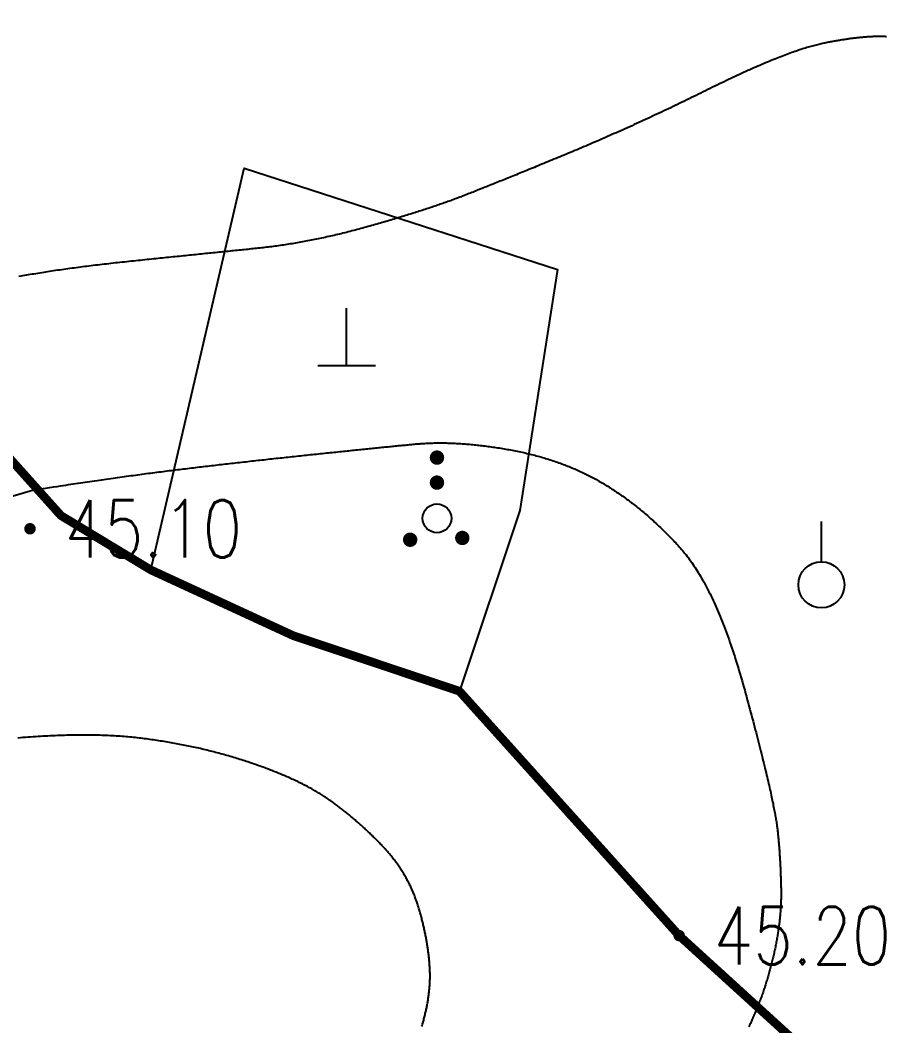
# Model space of a CAD drawing. Extents: x 39624947 to 39626627, y 3418539 to 3418836.
# Drawn here: x 39626401.42 to 39626431.51, y 3418779.22 to 3418814.2 of the extents above; entities that cross this region are included whole.
import ezdxf
from ezdxf.enums import TextEntityAlignment as Align

# ---------------------------------------------------------------- set-up
doc = ezdxf.new("R2010")
doc.units = 0
doc.linetypes.add('X3', pattern=[5, 4, -1])
doc.layers.get('0').update_dxf_attribs({"linetype": 'CONTINUOUS'})
for name, color, linetype in [('DLDW', 11, 'CONTINUOUS'), ('DLSS', 4, 'CONTINUOUS'), ('GCD', 7, 'CONTINUOUS'), ('PUB_WALL', 9, 'CONTINUOUS')]:
    doc.layers.add(name, color=color, linetype=linetype)
doc.styles.add('HZ', font='rs.shx', dxfattribs={"width": 0.8, "bigfont": 'hztxt.shx'})

# ---------------------------------------------------------------- blocks, each defined once
blk = doc.blocks.new('GC111')
for p, q in [((0, 0), (0, 2)), ((-1, 0), (1, 0))]:
    blk.add_line(p, q)
blk = doc.blocks.new('GC125')
blk.add_line((0, 0.8), (0, 2.2))
blk.add_circle((0, 0), 0.8)
blk = doc.blocks.new('GC160')
at = {"const_width": 0.25}
for points in [[(1.584, 3.353, 1), (1.834, 3.353, 1)], [(1.584, 2.484, 1), (1.834, 2.484, 1)], [(0.652, 0.496, 1), (0.902, 0.496, 1)], [(2.464, 0.558, 1), (2.714, 0.558, 1)]]:
    blk.add_lwpolyline(points, format="xyb", close=True, dxfattribs=at)
blk.add_circle((1.709, 1.242), 0.5)
blk = doc.blocks.new('GC200')
at = {"linetype": 'Continuous', "const_width": 0.2, "flags": 128}
blk.add_lwpolyline([(-0.1, 0, 1), (0.1, 0, 1)], format="xyb", close=True, dxfattribs=at)
blk = doc.blocks.new('333377777')
at = {"layer": 'PUB_WALL', "color": 252, "ltscale": 0.01}
for points in [[(39623179.619, 3417617.847), (39623179.593, 3417617.849), (39623179.566, 3417617.851), (39623179.54, 3417617.852), (39623179.514, 3417617.853), (39623179.487, 3417617.854), (39623179.461, 3417617.855), (39623179.434, 3417617.855), (39623179.407, 3417617.855), (39623179.38, 3417617.855), (39623179.353, 3417617.855), (39623179.325, 3417617.855), (39623179.298, 3417617.855), (39623179.269, 3417617.854), (39623179.241, 3417617.853), (39623179.213, 3417617.853), (39623179.184, 3417617.852), (39623179.155, 3417617.851), (39623179.126, 3417617.849), (39623179.096, 3417617.848), (39623179.066, 3417617.846), (39623179.036, 3417617.845), (39623179.006, 3417617.843), (39623178.976, 3417617.841), (39623178.945, 3417617.839), (39623178.914, 3417617.837), (39623178.883, 3417617.834), (39623178.851, 3417617.832), (39623178.82, 3417617.829), (39623178.788, 3417617.826), (39623178.756, 3417617.823), (39623178.723, 3417617.82), (39623178.691, 3417617.817), (39623178.658, 3417617.814), (39623178.625, 3417617.81), (39623178.591, 3417617.806), (39623178.558, 3417617.803), (39623178.524, 3417617.799), (39623178.49, 3417617.795), (39623178.456, 3417617.79), (39623178.421, 3417617.786), (39623178.386, 3417617.781), (39623178.351, 3417617.777), (39623178.316, 3417617.772), (39623178.281, 3417617.767), (39623178.245, 3417617.762), (39623178.209, 3417617.756), (39623178.173, 3417617.751), (39623178.136, 3417617.745), (39623178.1, 3417617.74), (39623178.063, 3417617.734), (39623178.026, 3417617.728), (39623177.988, 3417617.722), (39623177.951, 3417617.716), (39623177.913, 3417617.709), (39623177.875, 3417617.703), (39623177.836, 3417617.696), (39623177.798, 3417617.689), (39623177.759, 3417617.682), (39623177.72, 3417617.675), (39623177.68, 3417617.668), (39623177.641, 3417617.66), (39623177.601, 3417617.653), (39623177.561, 3417617.645), (39623177.52, 3417617.637), (39623177.479, 3417617.628), (39623177.438, 3417617.619), (39623177.396, 3417617.61), (39623177.353, 3417617.601), (39623177.311, 3417617.591), (39623177.267, 3417617.581), (39623177.224, 3417617.57), (39623177.179, 3417617.559), (39623177.134, 3417617.548), (39623177.088, 3417617.536), (39623177.042, 3417617.523), (39623176.995, 3417617.51), (39623176.947, 3417617.497), (39623176.899, 3417617.482), (39623176.85, 3417617.468), (39623176.8, 3417617.453), (39623176.75, 3417617.437), (39623176.699, 3417617.421), (39623176.648, 3417617.404), (39623176.595, 3417617.387), (39623176.542, 3417617.37), (39623176.489, 3417617.351), (39623176.435, 3417617.333), (39623176.38, 3417617.313), (39623176.325, 3417617.294), (39623176.269, 3417617.274), (39623176.212, 3417617.253), (39623176.154, 3417617.232), (39623176.096, 3417617.21), (39623176.038, 3417617.188), (39623175.978, 3417617.165), (39623175.918, 3417617.142), (39623175.858, 3417617.118), (39623175.796, 3417617.093), (39623175.735, 3417617.069), (39623175.672, 3417617.043), (39623175.609, 3417617.017), (39623175.545, 3417616.991), (39623175.48, 3417616.964), (39623175.415, 3417616.937), (39623175.349, 3417616.909), (39623175.283, 3417616.881), (39623175.216, 3417616.852), (39623175.148, 3417616.822), (39623175.08, 3417616.792), (39623175.011, 3417616.762), (39623174.941, 3417616.731), (39623174.871, 3417616.7), (39623174.8, 3417616.668), (39623174.728, 3417616.635), (39623174.656, 3417616.602), (39623174.583, 3417616.569), (39623174.509, 3417616.535), (39623174.435, 3417616.5), (39623174.36, 3417616.465), (39623174.285, 3417616.43), (39623174.209, 3417616.394), (39623174.132, 3417616.357), (39623174.054, 3417616.32), (39623173.976, 3417616.282), (39623173.898, 3417616.244), (39623173.818, 3417616.206), (39623173.738, 3417616.167), (39623173.658, 3417616.128), (39623173.578, 3417616.088), (39623173.497, 3417616.049), (39623173.416, 3417616.009), (39623173.335, 3417615.969), (39623173.254, 3417615.929), (39623173.172, 3417615.889), (39623173.09, 3417615.849), (39623173.009, 3417615.809), (39623172.927, 3417615.769), (39623172.846, 3417615.73), (39623172.765, 3417615.69), (39623172.684, 3417615.651), (39623172.603, 3417615.611), (39623172.522, 3417615.572), (39623172.441, 3417615.534), (39623172.361, 3417615.495), (39623172.28, 3417615.456), (39623172.2, 3417615.418), (39623172.12, 3417615.38), (39623172.04, 3417615.342), (39623171.96, 3417615.304), (39623171.88, 3417615.266), (39623171.8, 3417615.228), (39623171.721, 3417615.191), (39623171.641, 3417615.154), (39623171.562, 3417615.116), (39623171.483, 3417615.079), (39623171.404, 3417615.043), (39623171.325, 3417615.006), (39623171.246, 3417614.97), (39623171.167, 3417614.933), (39623171.089, 3417614.897), (39623171.01, 3417614.861), (39623170.932, 3417614.825), (39623170.854, 3417614.79), (39623170.776, 3417614.754), (39623170.698, 3417614.719), (39623170.62, 3417614.684), (39623170.542, 3417614.648), (39623170.465, 3417614.614), (39623170.387, 3417614.579), (39623170.31, 3417614.544), (39623170.233, 3417614.51), (39623170.156, 3417614.476), (39623170.079, 3417614.442), (39623170.002, 3417614.408), (39623169.925, 3417614.374), (39623169.849, 3417614.34), (39623169.773, 3417614.307), (39623169.696, 3417614.274), (39623169.62, 3417614.241), (39623169.544, 3417614.208), (39623169.468, 3417614.175), (39623169.392, 3417614.142), (39623169.317, 3417614.11), (39623169.241, 3417614.078), (39623169.166, 3417614.045), (39623169.091, 3417614.013), (39623169.016, 3417613.982), (39623168.941, 3417613.95), (39623168.866, 3417613.918), (39623168.791, 3417613.887), (39623168.716, 3417613.856), (39623168.642, 3417613.825), (39623168.568, 3417613.794), (39623168.495, 3417613.764), (39623168.422, 3417613.733), (39623168.349, 3417613.703), (39623168.276, 3417613.673), (39623168.204, 3417613.644), (39623168.133, 3417613.614), (39623168.061, 3417613.585), (39623167.991, 3417613.556), (39623167.921, 3417613.527), (39623167.851, 3417613.498), (39623167.782, 3417613.47), (39623167.714, 3417613.442), (39623167.646, 3417613.414), (39623167.579, 3417613.387), (39623167.512, 3417613.359), (39623167.446, 3417613.332), (39623167.38, 3417613.305), (39623167.315, 3417613.279), (39623167.251, 3417613.252), (39623167.187, 3417613.226), (39623167.123, 3417613.2), (39623167.06, 3417613.175), (39623166.998, 3417613.149), (39623166.936, 3417613.124), (39623166.875, 3417613.099), (39623166.814, 3417613.074), (39623166.754, 3417613.05), (39623166.694, 3417613.026), (39623166.635, 3417613.002), (39623166.577, 3417612.978), (39623166.519, 3417612.955), (39623166.462, 3417612.931), (39623166.405, 3417612.908), (39623166.349, 3417612.886), (39623166.293, 3417612.863), (39623166.238, 3417612.841), (39623166.183, 3417612.819), (39623166.129, 3417612.797), (39623166.075, 3417612.775), (39623166.022, 3417612.754), (39623165.97, 3417612.733), (39623165.918, 3417612.712), (39623165.867, 3417612.692), (39623165.816, 3417612.671), (39623165.766, 3417612.651), (39623165.716, 3417612.631), (39623165.667, 3417612.612), (39623165.618, 3417612.592), (39623165.57, 3417612.573), (39623165.523, 3417612.554), (39623165.476, 3417612.536), (39623165.43, 3417612.517), (39623165.384, 3417612.499), (39623165.338, 3417612.481), (39623165.294, 3417612.464), (39623165.25, 3417612.446), (39623165.206, 3417612.429), (39623165.163, 3417612.412), (39623165.12, 3417612.395), (39623165.078, 3417612.379), (39623165.037, 3417612.363), (39623164.996, 3417612.347), (39623164.955, 3417612.331), (39623164.914, 3417612.315), (39623164.873, 3417612.299), (39623164.832, 3417612.283), (39623164.792, 3417612.268), (39623164.751, 3417612.252), (39623164.71, 3417612.237), (39623164.67, 3417612.222), (39623164.629, 3417612.206), (39623164.587, 3417612.191), (39623164.546, 3417612.175), (39623164.503, 3417612.16), (39623164.461, 3417612.144), (39623164.418, 3417612.129), (39623164.375, 3417612.113), (39623164.331, 3417612.098), (39623164.287, 3417612.082), (39623164.242, 3417612.066), (39623164.198, 3417612.05), (39623164.152, 3417612.034), (39623164.107, 3417612.019), (39623164.061, 3417612.003), (39623164.015, 3417611.987), (39623163.968, 3417611.971), (39623163.921, 3417611.955), (39623163.873, 3417611.939), (39623163.825, 3417611.922), (39623163.777, 3417611.906), (39623163.728, 3417611.89), (39623163.679, 3417611.874), (39623163.63, 3417611.857), (39623163.58, 3417611.841), (39623163.53, 3417611.825), (39623163.48, 3417611.808), (39623163.429, 3417611.792), (39623163.378, 3417611.775), (39623163.326, 3417611.759), (39623163.274, 3417611.742), (39623163.221, 3417611.726), (39623163.169, 3417611.709), (39623163.115, 3417611.692), (39623163.062, 3417611.675), (39623163.008, 3417611.659), (39623162.954, 3417611.642), (39623162.899, 3417611.625), (39623162.844, 3417611.608), (39623162.788, 3417611.591), (39623162.733, 3417611.574), (39623162.676, 3417611.557), (39623162.62, 3417611.54), (39623162.563, 3417611.523), (39623162.505, 3417611.505), (39623162.448, 3417611.488), (39623162.39, 3417611.471), (39623162.331, 3417611.454), (39623162.272, 3417611.436), (39623162.213, 3417611.419), (39623162.153, 3417611.401), (39623162.093, 3417611.384), (39623162.033, 3417611.366), (39623161.972, 3417611.349), (39623161.911, 3417611.331), (39623161.85, 3417611.314), (39623161.788, 3417611.296), (39623161.726, 3417611.278), (39623161.664, 3417611.261), (39623161.602, 3417611.243), (39623161.539, 3417611.226), (39623161.477, 3417611.209), (39623161.414, 3417611.192), (39623161.351, 3417611.174), (39623161.288, 3417611.157), (39623161.225, 3417611.141), (39623161.163, 3417611.124), (39623161.1, 3417611.108), (39623161.037, 3417611.091), (39623160.975, 3417611.075), (39623160.913, 3417611.059), (39623160.85, 3417611.044), (39623160.788, 3417611.028), (39623160.726, 3417611.013), (39623160.664, 3417610.998), (39623160.602, 3417610.983), (39623160.54, 3417610.968), (39623160.478, 3417610.953), (39623160.416, 3417610.939), (39623160.354, 3417610.925), (39623160.293, 3417610.911), (39623160.231, 3417610.897), (39623160.17, 3417610.883), (39623160.108, 3417610.87), (39623160.047, 3417610.856), (39623159.986, 3417610.843), (39623159.925, 3417610.831), (39623159.864, 3417610.818), (39623159.803, 3417610.805), (39623159.742, 3417610.793), (39623159.681, 3417610.781), (39623159.62, 3417610.769), (39623159.559, 3417610.757), (39623159.499, 3417610.745), (39623159.438, 3417610.734), (39623159.378, 3417610.723), (39623159.317, 3417610.712), (39623159.257, 3417610.701), (39623159.197, 3417610.69), (39623159.137, 3417610.68), (39623159.077, 3417610.669), (39623159.017, 3417610.659), (39623158.957, 3417610.649), (39623158.897, 3417610.64), (39623158.837, 3417610.63), (39623158.777, 3417610.621), (39623158.718, 3417610.612), (39623158.658, 3417610.603), (39623158.599, 3417610.594), (39623158.539, 3417610.585), (39623158.48, 3417610.577), (39623158.421, 3417610.569), (39623158.362, 3417610.56), (39623158.303, 3417610.553), (39623158.244, 3417610.545), (39623158.185, 3417610.537), (39623158.126, 3417610.53), (39623158.067, 3417610.523), (39623158.009, 3417610.516), (39623157.95, 3417610.509), (39623157.892, 3417610.503), (39623157.833, 3417610.496), (39623157.774, 3417610.49), (39623157.715, 3417610.483), (39623157.656, 3417610.477), (39623157.596, 3417610.471), (39623157.537, 3417610.465), (39623157.478, 3417610.458), (39623157.418, 3417610.452), (39623157.358, 3417610.446), (39623157.297, 3417610.44), (39623157.236, 3417610.434), (39623157.175, 3417610.428), (39623157.114, 3417610.421), (39623157.052, 3417610.415), (39623156.99, 3417610.409), (39623156.927, 3417610.402), (39623156.865, 3417610.396), (39623156.801, 3417610.39), (39623156.738, 3417610.383), (39623156.674, 3417610.377), (39623156.61, 3417610.37), (39623156.545, 3417610.363), (39623156.48, 3417610.357), (39623156.415, 3417610.35), (39623156.35, 3417610.343), (39623156.284, 3417610.337), (39623156.217, 3417610.33), (39623156.151, 3417610.323), (39623156.084, 3417610.316), (39623156.017, 3417610.309), (39623155.949, 3417610.303), (39623155.881, 3417610.296), (39623155.813, 3417610.289), (39623155.744, 3417610.282), (39623155.675, 3417610.274), (39623155.606, 3417610.267), (39623155.536, 3417610.26), (39623155.466, 3417610.253), (39623155.396, 3417610.246), (39623155.325, 3417610.239), (39623155.254, 3417610.231), (39623155.183, 3417610.224), (39623155.111, 3417610.217), (39623155.039, 3417610.209), (39623154.967, 3417610.202), (39623154.894, 3417610.194), (39623154.821, 3417610.187), (39623154.747, 3417610.179), (39623154.674, 3417610.172), (39623154.599, 3417610.164), (39623154.525, 3417610.156), (39623154.45, 3417610.149), (39623154.375, 3417610.141), (39623154.3, 3417610.133), (39623154.224, 3417610.125), (39623154.148, 3417610.118), (39623154.071, 3417610.11), (39623153.994, 3417610.102), (39623153.917, 3417610.094), (39623153.84, 3417610.086), (39623153.762, 3417610.078), (39623153.684, 3417610.07), (39623153.605, 3417610.062), (39623153.526, 3417610.054), (39623153.448, 3417610.045), (39623153.369, 3417610.037), (39623153.29, 3417610.029), (39623153.211, 3417610.021), (39623153.132, 3417610.012), (39623153.054, 3417610.004), (39623152.975, 3417609.995), (39623152.896, 3417609.987), (39623152.817, 3417609.978), (39623152.739, 3417609.97), (39623152.661, 3417609.961), (39623152.584, 3417609.952), (39623152.507, 3417609.943), (39623152.43, 3417609.934), (39623152.353, 3417609.925), (39623152.277, 3417609.916), (39623152.2, 3417609.907), (39623152.125, 3417609.898), (39623152.049, 3417609.889), (39623151.974, 3417609.88), (39623151.899, 3417609.87), (39623151.824, 3417609.861), (39623151.75, 3417609.851), (39623151.676, 3417609.842), (39623151.602, 3417609.832), (39623151.529, 3417609.823), (39623151.456, 3417609.813), (39623151.383, 3417609.803), (39623151.31, 3417609.793), (39623151.238, 3417609.783), (39623151.166, 3417609.774), (39623151.094, 3417609.764), (39623151.023, 3417609.753), (39623150.952, 3417609.743), (39623150.881, 3417609.733), (39623150.81, 3417609.723), (39623150.74, 3417609.713), (39623150.67, 3417609.702), (39623150.6, 3417609.692), (39623150.531, 3417609.681), (39623150.462, 3417609.671), (39623150.393, 3417609.66), (39623150.325, 3417609.649), (39623150.257, 3417609.639), (39623150.189, 3417609.628), (39623150.121, 3417609.617), (39623150.054, 3417609.606), (39623149.987, 3417609.595), (39623149.92, 3417609.584), (39623149.854, 3417609.573), (39623149.788, 3417609.562), (39623149.722, 3417609.55), (39623149.656, 3417609.539), (39623149.591, 3417609.528), (39623149.526, 3417609.516), (39623149.461, 3417609.505)], [(39623150.056, 3417602.096), (39623150.226, 3417602.123), (39623150.384, 3417602.147), (39623150.531, 3417602.17), (39623150.667, 3417602.191), (39623150.791, 3417602.21), (39623150.905, 3417602.227), (39623151.007, 3417602.243), (39623151.097, 3417602.256), (39623151.182, 3417602.269), (39623151.267, 3417602.282), (39623151.351, 3417602.295), (39623151.435, 3417602.307), (39623151.519, 3417602.32), (39623151.603, 3417602.332), (39623151.686, 3417602.344), (39623151.769, 3417602.357), (39623151.851, 3417602.369), (39623151.933, 3417602.381), (39623152.015, 3417602.393), (39623152.097, 3417602.405), (39623152.178, 3417602.416), (39623152.259, 3417602.428), (39623152.34, 3417602.44), (39623152.42, 3417602.451), (39623152.5, 3417602.463), (39623152.58, 3417602.474), (39623152.66, 3417602.485), (39623152.739, 3417602.496), (39623152.818, 3417602.508), (39623152.896, 3417602.519), (39623152.975, 3417602.529), (39623153.053, 3417602.54), (39623153.13, 3417602.551), (39623153.208, 3417602.562), (39623153.285, 3417602.572), (39623153.362, 3417602.583), (39623153.438, 3417602.593), (39623153.514, 3417602.603), (39623153.59, 3417602.614), (39623153.666, 3417602.624), (39623153.741, 3417602.634), (39623153.816, 3417602.644), (39623153.89, 3417602.654), (39623153.965, 3417602.663), (39623154.039, 3417602.673), (39623154.113, 3417602.683), (39623154.186, 3417602.692), (39623154.259, 3417602.702), (39623154.332, 3417602.711), (39623154.404, 3417602.72), (39623154.477, 3417602.729), (39623154.549, 3417602.739), (39623154.62, 3417602.748), (39623154.691, 3417602.756), (39623154.762, 3417602.765), (39623154.833, 3417602.774), (39623154.904, 3417602.783), (39623154.974, 3417602.791), (39623155.044, 3417602.8), (39623155.114, 3417602.808), (39623155.184, 3417602.817), (39623155.254, 3417602.825), (39623155.324, 3417602.834), (39623155.393, 3417602.842), (39623155.462, 3417602.85), (39623155.532, 3417602.858), (39623155.601, 3417602.867), (39623155.671, 3417602.875), (39623155.74, 3417602.883), (39623155.81, 3417602.891), (39623155.88, 3417602.9), (39623155.949, 3417602.908), (39623156.019, 3417602.916), (39623156.088, 3417602.924), (39623156.158, 3417602.932), (39623156.228, 3417602.94), (39623156.298, 3417602.948), (39623156.367, 3417602.956), (39623156.437, 3417602.965), (39623156.507, 3417602.973), (39623156.577, 3417602.981), (39623156.647, 3417602.989), (39623156.716, 3417602.997), (39623156.786, 3417603.005), (39623156.856, 3417603.013), (39623156.926, 3417603.021), (39623156.996, 3417603.029), (39623157.066, 3417603.037), (39623157.136, 3417603.044), (39623157.206, 3417603.052), (39623157.276, 3417603.06), (39623157.346, 3417603.068), (39623157.417, 3417603.076), (39623157.487, 3417603.084), (39623157.557, 3417603.092), (39623157.627, 3417603.1), (39623157.697, 3417603.107), (39623157.768, 3417603.115), (39623157.838, 3417603.123), (39623157.908, 3417603.131), (39623157.978, 3417603.138), (39623158.049, 3417603.146), (39623158.119, 3417603.154), (39623158.189, 3417603.162), (39623158.26, 3417603.169), (39623158.33, 3417603.177), (39623158.401, 3417603.185), (39623158.471, 3417603.192), (39623158.542, 3417603.2), (39623158.612, 3417603.207), (39623158.683, 3417603.215), (39623158.753, 3417603.223), (39623158.824, 3417603.23), (39623158.895, 3417603.238), (39623158.965, 3417603.245), (39623159.036, 3417603.253), (39623159.107, 3417603.26), (39623159.177, 3417603.268), (39623159.248, 3417603.275), (39623159.319, 3417603.283), (39623159.39, 3417603.29), (39623159.46, 3417603.298), (39623159.53, 3417603.305), (39623159.601, 3417603.312), (39623159.67, 3417603.32), (39623159.74, 3417603.327), (39623159.81, 3417603.334), (39623159.879, 3417603.341), (39623159.948, 3417603.349), (39623160.016, 3417603.356), (39623160.084, 3417603.363), (39623160.152, 3417603.37), (39623160.219, 3417603.377), (39623160.286, 3417603.384), (39623160.352, 3417603.391), (39623160.418, 3417603.397), (39623160.484, 3417603.404), (39623160.549, 3417603.411), (39623160.614, 3417603.418), (39623160.678, 3417603.424), (39623160.742, 3417603.431), (39623160.805, 3417603.437), (39623160.868, 3417603.444), (39623160.931, 3417603.45), (39623160.993, 3417603.457), (39623161.054, 3417603.463), (39623161.116, 3417603.469), (39623161.176, 3417603.475), (39623161.237, 3417603.482), (39623161.297, 3417603.488), (39623161.356, 3417603.494), (39623161.415, 3417603.5), (39623161.474, 3417603.506), (39623161.532, 3417603.512), (39623161.59, 3417603.518), (39623161.647, 3417603.523), (39623161.704, 3417603.529), (39623161.761, 3417603.535), (39623161.817, 3417603.541), (39623161.873, 3417603.546), (39623161.928, 3417603.552), (39623161.983, 3417603.557), (39623162.037, 3417603.563), (39623162.091, 3417603.568), (39623162.145, 3417603.574), (39623162.198, 3417603.579), (39623162.25, 3417603.584), (39623162.303, 3417603.589), (39623162.354, 3417603.595), (39623162.406, 3417603.6), (39623162.457, 3417603.605), (39623162.507, 3417603.61), (39623162.557, 3417603.615), (39623162.607, 3417603.62), (39623162.656, 3417603.625), (39623162.705, 3417603.629), (39623162.753, 3417603.634), (39623162.801, 3417603.639), (39623162.849, 3417603.644), (39623162.896, 3417603.648), (39623162.943, 3417603.653), (39623162.989, 3417603.657), (39623163.035, 3417603.662), (39623163.08, 3417603.666), (39623163.125, 3417603.67), (39623163.17, 3417603.675), (39623163.215, 3417603.679), (39623163.26, 3417603.683), (39623163.304, 3417603.686), (39623163.349, 3417603.69), (39623163.394, 3417603.694), (39623163.438, 3417603.697), (39623163.482, 3417603.7), (39623163.527, 3417603.703), (39623163.572, 3417603.706), (39623163.617, 3417603.708), (39623163.662, 3417603.71), (39623163.708, 3417603.713), (39623163.754, 3417603.714), (39623163.8, 3417603.716), (39623163.846, 3417603.717), (39623163.892, 3417603.718), (39623163.939, 3417603.719), (39623163.986, 3417603.72), (39623164.033, 3417603.72), (39623164.081, 3417603.721), (39623164.128, 3417603.721), (39623164.176, 3417603.721), (39623164.224, 3417603.72), (39623164.272, 3417603.719), (39623164.321, 3417603.718), (39623164.369, 3417603.717), (39623164.418, 3417603.716), (39623164.467, 3417603.714), (39623164.517, 3417603.713), (39623164.566, 3417603.711), (39623164.616, 3417603.708), (39623164.666, 3417603.706), (39623164.716, 3417603.703), (39623164.767, 3417603.7), (39623164.818, 3417603.697), (39623164.869, 3417603.694), (39623164.92, 3417603.69), (39623164.971, 3417603.686), (39623165.023, 3417603.682), (39623165.075, 3417603.678), (39623165.127, 3417603.673), (39623165.179, 3417603.669), (39623165.231, 3417603.664), (39623165.284, 3417603.658), (39623165.337, 3417603.653), (39623165.39, 3417603.647), (39623165.444, 3417603.641), (39623165.497, 3417603.635), (39623165.551, 3417603.629), (39623165.605, 3417603.622), (39623165.66, 3417603.616), (39623165.714, 3417603.609), (39623165.769, 3417603.601), (39623165.824, 3417603.594), (39623165.879, 3417603.586), (39623165.934, 3417603.578), (39623165.99, 3417603.57), (39623166.046, 3417603.562), (39623166.102, 3417603.553), (39623166.158, 3417603.544), (39623166.215, 3417603.535), (39623166.272, 3417603.526), (39623166.328, 3417603.517), (39623166.385, 3417603.507), (39623166.442, 3417603.497), (39623166.499, 3417603.487), (39623166.556, 3417603.476), (39623166.613, 3417603.465), (39623166.67, 3417603.455), (39623166.727, 3417603.443), (39623166.783, 3417603.432), (39623166.84, 3417603.42), (39623166.896, 3417603.408), (39623166.953, 3417603.396), (39623167.009, 3417603.384), (39623167.064, 3417603.371), (39623167.12, 3417603.358), (39623167.175, 3417603.345), (39623167.23, 3417603.332), (39623167.285, 3417603.318), (39623167.34, 3417603.304), (39623167.394, 3417603.29), (39623167.449, 3417603.276), (39623167.503, 3417603.261), (39623167.556, 3417603.246), (39623167.61, 3417603.231), (39623167.663, 3417603.216), (39623167.717, 3417603.2), (39623167.77, 3417603.184), (39623167.822, 3417603.168), (39623167.875, 3417603.151), (39623167.927, 3417603.135), (39623167.979, 3417603.118), (39623168.031, 3417603.101), (39623168.083, 3417603.083), (39623168.134, 3417603.066), (39623168.186, 3417603.048), (39623168.237, 3417603.03), (39623168.288, 3417603.011), (39623168.338, 3417602.993), (39623168.389, 3417602.974), (39623168.439, 3417602.955), (39623168.489, 3417602.935), (39623168.539, 3417602.916), (39623168.588, 3417602.896), (39623168.638, 3417602.876), (39623168.687, 3417602.855), (39623168.736, 3417602.835), (39623168.784, 3417602.814), (39623168.833, 3417602.793), (39623168.881, 3417602.772), (39623168.929, 3417602.75), (39623168.977, 3417602.728), (39623169.025, 3417602.706), (39623169.072, 3417602.684), (39623169.119, 3417602.661), (39623169.166, 3417602.638), (39623169.213, 3417602.615), (39623169.26, 3417602.592), (39623169.306, 3417602.568), (39623169.352, 3417602.544), (39623169.398, 3417602.52), (39623169.444, 3417602.496), (39623169.49, 3417602.471), (39623169.535, 3417602.446), (39623169.58, 3417602.421), (39623169.625, 3417602.396), (39623169.67, 3417602.37), (39623169.714, 3417602.344), (39623169.759, 3417602.318), (39623169.803, 3417602.292), (39623169.847, 3417602.265), (39623169.891, 3417602.238), (39623169.935, 3417602.211), (39623169.979, 3417602.184), (39623170.023, 3417602.156), (39623170.067, 3417602.128), (39623170.111, 3417602.099), (39623170.154, 3417602.071), (39623170.198, 3417602.042), (39623170.241, 3417602.013), (39623170.285, 3417601.983), (39623170.328, 3417601.954), (39623170.371, 3417601.924), (39623170.414, 3417601.893), (39623170.458, 3417601.863), (39623170.501, 3417601.832), (39623170.544, 3417601.801), (39623170.587, 3417601.769), (39623170.63, 3417601.738), (39623170.673, 3417601.706), (39623170.715, 3417601.673), (39623170.758, 3417601.641), (39623170.801, 3417601.608), (39623170.843, 3417601.575), (39623170.886, 3417601.542), (39623170.928, 3417601.508), (39623170.971, 3417601.474), (39623171.013, 3417601.44), (39623171.056, 3417601.405), (39623171.098, 3417601.371), (39623171.14, 3417601.336), (39623171.182, 3417601.3), (39623171.224, 3417601.265), (39623171.266, 3417601.229), (39623171.308, 3417601.192), (39623171.35, 3417601.156), (39623171.392, 3417601.119), (39623171.434, 3417601.082), (39623171.475, 3417601.045), (39623171.517, 3417601.007), (39623171.558, 3417600.969), (39623171.6, 3417600.931), (39623171.641, 3417600.893), (39623171.683, 3417600.854), (39623171.724, 3417600.815), (39623171.765, 3417600.776), (39623171.806, 3417600.736), (39623171.848, 3417600.696), (39623171.889, 3417600.656), (39623171.93, 3417600.616), (39623171.971, 3417600.575), (39623172.011, 3417600.534), (39623172.052, 3417600.493), (39623172.093, 3417600.451), (39623172.134, 3417600.41), (39623172.174, 3417600.368), (39623172.215, 3417600.325), (39623172.255, 3417600.283), (39623172.296, 3417600.24), (39623172.336, 3417600.196), (39623172.376, 3417600.152), (39623172.416, 3417600.107), (39623172.457, 3417600.062), (39623172.496, 3417600.016), (39623172.536, 3417599.969), (39623172.576, 3417599.921), (39623172.616, 3417599.873), (39623172.655, 3417599.824), (39623172.694, 3417599.774), (39623172.734, 3417599.723), (39623172.773, 3417599.67), (39623172.812, 3417599.617), (39623172.85, 3417599.562), (39623172.889, 3417599.507), (39623172.927, 3417599.45), (39623172.966, 3417599.392), (39623173.004, 3417599.333), (39623173.042, 3417599.273), (39623173.08, 3417599.212), (39623173.117, 3417599.15), (39623173.155, 3417599.087), (39623173.192, 3417599.022), (39623173.23, 3417598.957), (39623173.267, 3417598.89), (39623173.304, 3417598.823), (39623173.341, 3417598.754), (39623173.377, 3417598.684), (39623173.414, 3417598.613), (39623173.45, 3417598.541), (39623173.487, 3417598.468), (39623173.523, 3417598.394), (39623173.559, 3417598.319), (39623173.594, 3417598.242), (39623173.63, 3417598.165), (39623173.666, 3417598.087), (39623173.701, 3417598.007), (39623173.736, 3417597.926), (39623173.771, 3417597.844), (39623173.806, 3417597.762), (39623173.841, 3417597.678), (39623173.876, 3417597.593), (39623173.91, 3417597.506), (39623173.944, 3417597.419), (39623173.979, 3417597.331), (39623174.013, 3417597.241), (39623174.046, 3417597.151), (39623174.08, 3417597.059), (39623174.114, 3417596.967), (39623174.147, 3417596.873), (39623174.181, 3417596.778), (39623174.214, 3417596.682), (39623174.247, 3417596.585), (39623174.28, 3417596.487), (39623174.312, 3417596.388), (39623174.345, 3417596.287), (39623174.377, 3417596.186), (39623174.409, 3417596.083), (39623174.442, 3417595.98), (39623174.474, 3417595.875), (39623174.505, 3417595.769), (39623174.537, 3417595.663), (39623174.569, 3417595.555), (39623174.6, 3417595.446), (39623174.631, 3417595.336), (39623174.662, 3417595.227), (39623174.693, 3417595.117), (39623174.723, 3417595.008), (39623174.753, 3417594.899), (39623174.783, 3417594.79), (39623174.812, 3417594.681), (39623174.841, 3417594.572), (39623174.87, 3417594.464), (39623174.898, 3417594.357), (39623174.926, 3417594.251), (39623174.954, 3417594.147), (39623174.981, 3417594.044), (39623175.008, 3417593.942), (39623175.034, 3417593.841), (39623175.06, 3417593.742), (39623175.085, 3417593.644), (39623175.11, 3417593.547), (39623175.135, 3417593.451), (39623175.159, 3417593.357), (39623175.183, 3417593.264), (39623175.206, 3417593.172), (39623175.229, 3417593.082), (39623175.252, 3417592.993), (39623175.274, 3417592.905), (39623175.295, 3417592.818), (39623175.316, 3417592.733), (39623175.337, 3417592.649), (39623175.358, 3417592.566), (39623175.377, 3417592.484), (39623175.397, 3417592.404), (39623175.416, 3417592.325), (39623175.435, 3417592.247), (39623175.453, 3417592.171), (39623175.471, 3417592.095), (39623175.488, 3417592.021), (39623175.505, 3417591.949), (39623175.522, 3417591.877), (39623175.538, 3417591.807), (39623175.554, 3417591.738), (39623175.569, 3417591.671), (39623175.584, 3417591.604), (39623175.598, 3417591.539), (39623175.612, 3417591.475), (39623175.626, 3417591.413), (39623175.639, 3417591.351), (39623175.652, 3417591.291), (39623175.664, 3417591.233), (39623175.676, 3417591.175), (39623175.687, 3417591.119), (39623175.698, 3417591.064), (39623175.709, 3417591.01), (39623175.719, 3417590.958), (39623175.729, 3417590.907), (39623175.738, 3417590.857), (39623175.747, 3417590.808), (39623175.756, 3417590.761), (39623175.764, 3417590.715), (39623175.772, 3417590.67), (39623175.779, 3417590.627), (39623175.786, 3417590.584), (39623175.792, 3417590.543), (39623175.798, 3417590.504), (39623175.804, 3417590.465), (39623175.809, 3417590.428), (39623175.814, 3417590.391), (39623175.819, 3417590.355), (39623175.823, 3417590.319), (39623175.827, 3417590.284), (39623175.831, 3417590.249), (39623175.835, 3417590.215), (39623175.839, 3417590.182), (39623175.842, 3417590.149), (39623175.846, 3417590.116), (39623175.849, 3417590.083), (39623175.852, 3417590.05), (39623175.856, 3417590.016), (39623175.859, 3417589.983), (39623175.862, 3417589.95), (39623175.865, 3417589.916), (39623175.868, 3417589.883), (39623175.871, 3417589.849), (39623175.874, 3417589.815), (39623175.877, 3417589.782), (39623175.88, 3417589.748), (39623175.882, 3417589.714), (39623175.885, 3417589.68), (39623175.888, 3417589.646), (39623175.89, 3417589.612), (39623175.893, 3417589.578), (39623175.896, 3417589.544), (39623175.898, 3417589.51), (39623175.9, 3417589.475), (39623175.903, 3417589.441), (39623175.905, 3417589.407), (39623175.907, 3417589.372), (39623175.91, 3417589.338), (39623175.912, 3417589.303), (39623175.914, 3417589.268), (39623175.916, 3417589.234), (39623175.918, 3417589.199), (39623175.92, 3417589.164), (39623175.922, 3417589.129), (39623175.924, 3417589.094), (39623175.926, 3417589.059), (39623175.927, 3417589.024), (39623175.929, 3417588.989), (39623175.931, 3417588.954), (39623175.932, 3417588.919), (39623175.934, 3417588.883), (39623175.936, 3417588.848), (39623175.937, 3417588.812), (39623175.938, 3417588.777), (39623175.94, 3417588.741), (39623175.941, 3417588.706), (39623175.942, 3417588.67), (39623175.944, 3417588.634), (39623175.945, 3417588.598), (39623175.946, 3417588.562), (39623175.947, 3417588.526), (39623175.948, 3417588.49), (39623175.949, 3417588.454), (39623175.95, 3417588.418), (39623175.951, 3417588.382), (39623175.952, 3417588.345), (39623175.952, 3417588.309), (39623175.953, 3417588.273), (39623175.954, 3417588.236), (39623175.954, 3417588.2), (39623175.955, 3417588.163), (39623175.955, 3417588.126), (39623175.955, 3417588.089), (39623175.956, 3417588.053), (39623175.956, 3417588.016), (39623175.955, 3417587.978), (39623175.955, 3417587.941), (39623175.955, 3417587.904), (39623175.954, 3417587.866), (39623175.953, 3417587.829), (39623175.952, 3417587.791), (39623175.951, 3417587.753), (39623175.95, 3417587.716), (39623175.948, 3417587.678), (39623175.947, 3417587.639), (39623175.945, 3417587.601), (39623175.943, 3417587.563), (39623175.94, 3417587.524), (39623175.938, 3417587.486), (39623175.935, 3417587.447), (39623175.932, 3417587.408), (39623175.929, 3417587.369), (39623175.926, 3417587.33), (39623175.922, 3417587.29), (39623175.919, 3417587.251), (39623175.915, 3417587.212), (39623175.911, 3417587.172), (39623175.907, 3417587.132), (39623175.902, 3417587.092), (39623175.898, 3417587.052), (39623175.893, 3417587.012), (39623175.888, 3417586.972), (39623175.883, 3417586.932), (39623175.877, 3417586.891), (39623175.872, 3417586.851), (39623175.866, 3417586.81), (39623175.86, 3417586.769), (39623175.854, 3417586.728), (39623175.848, 3417586.687), (39623175.841, 3417586.646), (39623175.835, 3417586.604), (39623175.828, 3417586.563), (39623175.821, 3417586.521), (39623175.813, 3417586.48), (39623175.806, 3417586.438), (39623175.798, 3417586.396), (39623175.791, 3417586.354), (39623175.782, 3417586.312), (39623175.774, 3417586.269), (39623175.766, 3417586.227), (39623175.757, 3417586.184), (39623175.749, 3417586.142), (39623175.74, 3417586.099), (39623175.73, 3417586.056), (39623175.721, 3417586.013), (39623175.712, 3417585.97), (39623175.702, 3417585.926), (39623175.692, 3417585.883), (39623175.682, 3417585.84), (39623175.672, 3417585.796), (39623175.661, 3417585.752), (39623175.65, 3417585.708), (39623175.639, 3417585.664), (39623175.628, 3417585.62), (39623175.617, 3417585.576), (39623175.606, 3417585.532), (39623175.594, 3417585.488), (39623175.583, 3417585.444), (39623175.571, 3417585.4), (39623175.559, 3417585.356), (39623175.547, 3417585.312), (39623175.534, 3417585.268), (39623175.522, 3417585.224), (39623175.509, 3417585.18), (39623175.496, 3417585.136), (39623175.483, 3417585.093), (39623175.47, 3417585.049), (39623175.457, 3417585.006), (39623175.444, 3417584.963), (39623175.43, 3417584.92), (39623175.417, 3417584.877), (39623175.403, 3417584.834), (39623175.389, 3417584.791), (39623175.375, 3417584.749), (39623175.361, 3417584.706), (39623175.347, 3417584.664), (39623175.332, 3417584.622), (39623175.318, 3417584.58), (39623175.303, 3417584.538), (39623175.288, 3417584.496), (39623175.273, 3417584.454), (39623175.258, 3417584.412), (39623175.243, 3417584.371), (39623175.227, 3417584.33), (39623175.212, 3417584.288), (39623175.196, 3417584.247), (39623175.18, 3417584.206), (39623175.164, 3417584.165), (39623175.148, 3417584.125), (39623175.132, 3417584.084), (39623175.115, 3417584.043), (39623175.099, 3417584.003), (39623175.082, 3417583.963), (39623175.065, 3417583.923), (39623175.048, 3417583.883), (39623175.031, 3417583.843), (39623175.014, 3417583.803), (39623174.997, 3417583.763), (39623174.979, 3417583.724), (39623174.961, 3417583.684), (39623174.944, 3417583.645), (39623174.926, 3417583.606), (39623174.908, 3417583.567), (39623174.889, 3417583.528), (39623174.871, 3417583.489), (39623174.852, 3417583.45), (39623174.834, 3417583.411)], [(39623150.056, 3417602.096), (39623149.064, 3417601.809)], [(39623163.467, 3417583.425), (39623163.479, 3417583.463), (39623163.49, 3417583.501), (39623163.501, 3417583.538), (39623163.512, 3417583.575), (39623163.522, 3417583.613), (39623163.533, 3417583.65), (39623163.543, 3417583.687), (39623163.553, 3417583.724), (39623163.562, 3417583.761), (39623163.571, 3417583.798), (39623163.581, 3417583.834), (39623163.59, 3417583.871), (39623163.598, 3417583.907), (39623163.607, 3417583.944), (39623163.615, 3417583.98), (39623163.623, 3417584.016), (39623163.631, 3417584.052), (39623163.638, 3417584.088), (39623163.645, 3417584.124), (39623163.652, 3417584.159), (39623163.659, 3417584.195), (39623163.666, 3417584.231), (39623163.672, 3417584.266), (39623163.678, 3417584.301), (39623163.684, 3417584.336), (39623163.689, 3417584.372), (39623163.695, 3417584.407), (39623163.7, 3417584.441), (39623163.705, 3417584.476), (39623163.71, 3417584.511), (39623163.714, 3417584.545), (39623163.718, 3417584.58), (39623163.722, 3417584.614), (39623163.726, 3417584.649), (39623163.729, 3417584.683), (39623163.733, 3417584.717), (39623163.736, 3417584.751), (39623163.738, 3417584.785), (39623163.741, 3417584.818), (39623163.743, 3417584.852), (39623163.745, 3417584.885), (39623163.747, 3417584.919), (39623163.749, 3417584.952), (39623163.75, 3417584.985), (39623163.751, 3417585.019), (39623163.752, 3417585.052), (39623163.753, 3417585.084), (39623163.753, 3417585.117), (39623163.754, 3417585.15), (39623163.754, 3417585.183), (39623163.753, 3417585.216), (39623163.753, 3417585.249), (39623163.753, 3417585.282), (39623163.752, 3417585.314), (39623163.751, 3417585.347), (39623163.75, 3417585.38), (39623163.748, 3417585.413), (39623163.747, 3417585.446), (39623163.745, 3417585.479), (39623163.743, 3417585.513), (39623163.741, 3417585.546), (39623163.739, 3417585.579), (39623163.737, 3417585.613), (39623163.734, 3417585.647), (39623163.732, 3417585.681), (39623163.729, 3417585.714), (39623163.726, 3417585.748), (39623163.722, 3417585.782), (39623163.719, 3417585.817), (39623163.715, 3417585.851), (39623163.712, 3417585.885), (39623163.708, 3417585.92), (39623163.704, 3417585.954), (39623163.7, 3417585.989), (39623163.695, 3417586.024), (39623163.691, 3417586.059), (39623163.686, 3417586.094), (39623163.681, 3417586.129), (39623163.676, 3417586.164), (39623163.671, 3417586.199), (39623163.665, 3417586.234), (39623163.66, 3417586.27), (39623163.654, 3417586.305), (39623163.648, 3417586.341), (39623163.642, 3417586.377), (39623163.636, 3417586.413), (39623163.629, 3417586.449), (39623163.623, 3417586.485), (39623163.616, 3417586.521), (39623163.609, 3417586.557), (39623163.602, 3417586.594), (39623163.594, 3417586.63), (39623163.587, 3417586.667), (39623163.579, 3417586.703), (39623163.572, 3417586.74), (39623163.564, 3417586.777), (39623163.555, 3417586.814), (39623163.547, 3417586.851), (39623163.539, 3417586.888), (39623163.53, 3417586.925), (39623163.521, 3417586.963), (39623163.512, 3417587), (39623163.503, 3417587.038), (39623163.494, 3417587.075), (39623163.484, 3417587.113), (39623163.474, 3417587.151), (39623163.465, 3417587.189), (39623163.455, 3417587.227), (39623163.444, 3417587.265), (39623163.434, 3417587.303), (39623163.424, 3417587.342), (39623163.413, 3417587.38), (39623163.402, 3417587.418), (39623163.391, 3417587.457), (39623163.379, 3417587.495), (39623163.368, 3417587.533), (39623163.356, 3417587.572), (39623163.344, 3417587.61), (39623163.332, 3417587.648), (39623163.319, 3417587.686), (39623163.306, 3417587.724), (39623163.293, 3417587.762), (39623163.28, 3417587.8), (39623163.266, 3417587.838), (39623163.253, 3417587.875), (39623163.238, 3417587.912), (39623163.224, 3417587.95), (39623163.209, 3417587.987), (39623163.194, 3417588.024), (39623163.179, 3417588.06), (39623163.164, 3417588.097), (39623163.148, 3417588.134), (39623163.132, 3417588.17), (39623163.116, 3417588.206), (39623163.099, 3417588.242), (39623163.082, 3417588.278), (39623163.065, 3417588.314), (39623163.048, 3417588.35), (39623163.03, 3417588.385), (39623163.013, 3417588.421), (39623162.994, 3417588.456), (39623162.976, 3417588.491), (39623162.957, 3417588.526), (39623162.938, 3417588.561), (39623162.919, 3417588.596), (39623162.9, 3417588.63), (39623162.88, 3417588.665), (39623162.86, 3417588.699), (39623162.84, 3417588.733), (39623162.819, 3417588.767), (39623162.798, 3417588.801), (39623162.777, 3417588.835), (39623162.756, 3417588.868), (39623162.734, 3417588.902), (39623162.712, 3417588.935), (39623162.69, 3417588.968), (39623162.667, 3417589.001), (39623162.645, 3417589.034), (39623162.622, 3417589.067), (39623162.599, 3417589.1), (39623162.575, 3417589.132), (39623162.551, 3417589.164), (39623162.527, 3417589.197), (39623162.503, 3417589.229), (39623162.478, 3417589.261), (39623162.453, 3417589.292), (39623162.428, 3417589.324), (39623162.403, 3417589.356), (39623162.377, 3417589.387), (39623162.351, 3417589.418), (39623162.325, 3417589.449), (39623162.298, 3417589.48), (39623162.272, 3417589.511), (39623162.245, 3417589.542), (39623162.217, 3417589.572), (39623162.19, 3417589.603), (39623162.162, 3417589.633), (39623162.134, 3417589.663), (39623162.106, 3417589.693), (39623162.078, 3417589.723), (39623162.05, 3417589.753), (39623162.022, 3417589.782), (39623161.993, 3417589.812), (39623161.965, 3417589.841), (39623161.936, 3417589.87), (39623161.907, 3417589.9), (39623161.878, 3417589.928), (39623161.85, 3417589.957), (39623161.821, 3417589.986), (39623161.792, 3417590.014), (39623161.763, 3417590.043), (39623161.734, 3417590.071), (39623161.705, 3417590.099), (39623161.676, 3417590.127), (39623161.647, 3417590.155), (39623161.618, 3417590.183), (39623161.589, 3417590.21), (39623161.56, 3417590.238), (39623161.531, 3417590.265), (39623161.502, 3417590.292), (39623161.473, 3417590.319), (39623161.443, 3417590.346), (39623161.414, 3417590.373), (39623161.385, 3417590.399), (39623161.356, 3417590.426), (39623161.326, 3417590.452), (39623161.297, 3417590.478), (39623161.267, 3417590.504), (39623161.238, 3417590.53), (39623161.208, 3417590.556), (39623161.179, 3417590.582), (39623161.149, 3417590.607), (39623161.12, 3417590.633), (39623161.09, 3417590.658), (39623161.061, 3417590.683), (39623161.031, 3417590.708), (39623161.001, 3417590.733), (39623160.971, 3417590.758), (39623160.942, 3417590.782), (39623160.912, 3417590.807), (39623160.882, 3417590.831), (39623160.852, 3417590.855), (39623160.822, 3417590.879), (39623160.792, 3417590.903), (39623160.762, 3417590.927), (39623160.732, 3417590.95), (39623160.702, 3417590.974), (39623160.672, 3417590.997), (39623160.642, 3417591.02), (39623160.612, 3417591.044), (39623160.582, 3417591.066), (39623160.552, 3417591.089), (39623160.522, 3417591.112), (39623160.491, 3417591.135), (39623160.461, 3417591.157), (39623160.431, 3417591.179), (39623160.4, 3417591.201), (39623160.37, 3417591.223), (39623160.34, 3417591.245), (39623160.309, 3417591.267), (39623160.278, 3417591.289), (39623160.247, 3417591.31), (39623160.216, 3417591.332), (39623160.185, 3417591.353), (39623160.153, 3417591.374), (39623160.121, 3417591.396), (39623160.089, 3417591.417), (39623160.057, 3417591.438), (39623160.025, 3417591.459), (39623159.991, 3417591.48), (39623159.958, 3417591.501), (39623159.924, 3417591.522), (39623159.89, 3417591.543), (39623159.855, 3417591.563), (39623159.821, 3417591.584), (39623159.785, 3417591.605), (39623159.749, 3417591.626), (39623159.713, 3417591.646), (39623159.677, 3417591.667), (39623159.64, 3417591.687), (39623159.603, 3417591.708), (39623159.565, 3417591.728), (39623159.527, 3417591.749), (39623159.489, 3417591.769), (39623159.45, 3417591.79), (39623159.411, 3417591.81), (39623159.371, 3417591.83), (39623159.331, 3417591.85), (39623159.291, 3417591.871), (39623159.25, 3417591.891), (39623159.209, 3417591.911), (39623159.168, 3417591.931), (39623159.126, 3417591.951), (39623159.084, 3417591.971), (39623159.041, 3417591.991), (39623158.998, 3417592.011), (39623158.955, 3417592.03), (39623158.911, 3417592.05), (39623158.867, 3417592.07), (39623158.822, 3417592.09), (39623158.777, 3417592.109), (39623158.732, 3417592.129), (39623158.686, 3417592.149), (39623158.64, 3417592.168), (39623158.594, 3417592.188), (39623158.547, 3417592.207), (39623158.5, 3417592.227), (39623158.452, 3417592.246), (39623158.404, 3417592.265), (39623158.356, 3417592.285), (39623158.307, 3417592.304), (39623158.258, 3417592.323), (39623158.209, 3417592.342), (39623158.159, 3417592.361), (39623158.109, 3417592.381), (39623158.058, 3417592.4), (39623158.007, 3417592.419), (39623157.956, 3417592.438), (39623157.904, 3417592.457), (39623157.852, 3417592.475), (39623157.799, 3417592.494), (39623157.746, 3417592.513), (39623157.693, 3417592.532), (39623157.639, 3417592.55), (39623157.585, 3417592.569), (39623157.531, 3417592.588), (39623157.477, 3417592.606), (39623157.422, 3417592.624), (39623157.367, 3417592.642), (39623157.312, 3417592.66), (39623157.257, 3417592.678), (39623157.201, 3417592.696), (39623157.145, 3417592.714), (39623157.089, 3417592.731), (39623157.034, 3417592.749), (39623156.977, 3417592.766), (39623156.921, 3417592.783), (39623156.865, 3417592.799), (39623156.809, 3417592.816), (39623156.752, 3417592.832), (39623156.695, 3417592.849), (39623156.639, 3417592.865), (39623156.582, 3417592.881), (39623156.525, 3417592.897), (39623156.467, 3417592.912), (39623156.41, 3417592.928), (39623156.353, 3417592.943), (39623156.295, 3417592.958), (39623156.238, 3417592.973), (39623156.18, 3417592.988), (39623156.122, 3417593.002), (39623156.064, 3417593.017), (39623156.006, 3417593.031), (39623155.947, 3417593.045), (39623155.889, 3417593.059), (39623155.831, 3417593.073), (39623155.772, 3417593.087), (39623155.713, 3417593.1), (39623155.654, 3417593.113), (39623155.595, 3417593.126), (39623155.536, 3417593.139), (39623155.477, 3417593.152), (39623155.418, 3417593.165), (39623155.358, 3417593.177), (39623155.299, 3417593.189), (39623155.239, 3417593.201), (39623155.179, 3417593.213), (39623155.119, 3417593.225), (39623155.059, 3417593.237), (39623154.999, 3417593.248), (39623154.939, 3417593.259), (39623154.878, 3417593.27), (39623154.818, 3417593.281), (39623154.757, 3417593.292), (39623154.696, 3417593.302), (39623154.635, 3417593.313), (39623154.574, 3417593.323), (39623154.513, 3417593.333), (39623154.452, 3417593.343), (39623154.39, 3417593.353), (39623154.329, 3417593.362), (39623154.267, 3417593.372), (39623154.205, 3417593.381), (39623154.144, 3417593.39), (39623154.082, 3417593.399), (39623154.019, 3417593.407), (39623153.957, 3417593.416), (39623153.895, 3417593.424), (39623153.832, 3417593.432), (39623153.769, 3417593.44), (39623153.705, 3417593.448), (39623153.642, 3417593.456), (39623153.578, 3417593.463), (39623153.513, 3417593.47), (39623153.449, 3417593.477), (39623153.384, 3417593.483), (39623153.318, 3417593.489), (39623153.252, 3417593.495), (39623153.186, 3417593.501), (39623153.119, 3417593.507), (39623153.052, 3417593.512), (39623152.984, 3417593.517), (39623152.915, 3417593.521), (39623152.846, 3417593.526), (39623152.777, 3417593.53), (39623152.707, 3417593.534), (39623152.637, 3417593.537), (39623152.566, 3417593.54), (39623152.495, 3417593.543), (39623152.423, 3417593.546), (39623152.351, 3417593.549), (39623152.278, 3417593.551), (39623152.205, 3417593.553), (39623152.131, 3417593.554), (39623152.057, 3417593.556), (39623151.982, 3417593.557), (39623151.907, 3417593.558), (39623151.831, 3417593.558), (39623151.755, 3417593.559), (39623151.678, 3417593.559), (39623151.601, 3417593.558), (39623151.523, 3417593.558), (39623151.445, 3417593.557), (39623151.367, 3417593.556), (39623151.288, 3417593.554), (39623151.208, 3417593.553), (39623151.128, 3417593.551), (39623151.047, 3417593.549), (39623150.966, 3417593.546), (39623150.885, 3417593.544), (39623150.803, 3417593.541), (39623150.72, 3417593.537), (39623150.637, 3417593.534), (39623150.554, 3417593.53), (39623150.47, 3417593.526), (39623150.385, 3417593.521), (39623150.3, 3417593.517), (39623150.215, 3417593.512), (39623150.129, 3417593.507), (39623150.043, 3417593.501), (39623149.956, 3417593.496), (39623149.868, 3417593.49), (39623149.781, 3417593.483), (39623149.692, 3417593.477), (39623149.603, 3417593.47), (39623149.514, 3417593.463), (39623149.424, 3417593.455)]]:
    blk.add_lwpolyline(points, dxfattribs=at)
at = {"layer": 'PUB_WALL', "color": 252, "ltscale": 0.01, "elevation": 51.487}
blk.add_lwpolyline([(39623154.049, 3417599.303), (39623157.288, 3417613.272), (39623168.181, 3417609.754), (39623166.876, 3417601.371), (39623164.776, 3417595.086)], dxfattribs=at)
at = {"layer": 'PUB_WALL', "color": 252, "ltscale": 0.01}
for name, p in [('GC160', (39623162.287, 3417599.857, 51.487)), ('GC125', (39623177.357, 3417598.785, 51.487))]:
    blk.add_blockref(name, p, dxfattribs=at)
ref = blk.add_blockref('GC200', (39623149.849, 3417600.735, 45.1), dxfattribs=at)
ref.add_attrib('height', '45.10', dxfattribs={"layer": 'GCD', "linetype": 'Continuous', "height": 2, "style": 'HZ', "width": 0.8}).set_placement((39623151.049, 3417600.735, 45.1), align=Align.MIDDLE_LEFT)
ref = blk.add_blockref('GC200', (39623172.414, 3417586.585, 45.2), dxfattribs=at)
ref.add_attrib('height', '45.20', dxfattribs={"layer": 'GCD', "linetype": 'Continuous', "height": 2, "style": 'HZ', "width": 0.8}).set_placement((39623173.614, 3417586.585, 45.2), align=Align.MIDDLE_LEFT)

msp = doc.modelspace()

# ---------------------------------------------------------------- linework, layer by layer
at = {"layer": 'DLSS', "linetype": 'X3', "const_width": 0.3, "elevation": 53.092, "flags": 128}
msp.add_lwpolyline([(39626410.573, 3418580.132), (39626421.225, 3418582.095), (39626427.478, 3418585.136), (39626433.36, 3418589.902), (39626437.101, 3418594.612), (39626445.507, 3418608.2), (39626449.16, 3418618.92), (39626451.529, 3418626.061), (39626454.636, 3418640.624), (39626455.319, 3418645.811), (39626455.529, 3418649.206), (39626455.903, 3418658.992), (39626456.461, 3418663.606), (39626458.311, 3418678.92), (39626459.737, 3418684.684), (39626461.346, 3418689.215), (39626462.67, 3418696.817), (39626463.333, 3418704.855), (39626463.017, 3418710.462), (39626463.206, 3418718.632), (39626463.028, 3418722.319), (39626461.105, 3418729.485), (39626458.236, 3418732.364), (39626456.787, 3418734.519), (39626455.358, 3418742.266), (39626454.753, 3418743.998), (39626452.096, 3418747.552), (39626442.04, 3418760.138), (39626437.042, 3418768.126), (39626431.327, 3418775.982), (39626424.327, 3418782.361), (39626416.688, 3418790.862), (39626410.917, 3418792.791), (39626405.962, 3418795.079), (39626402.839, 3418796.968), (39626399.849, 3418800.309), (39626391.004, 3418817.744), (39626389.184, 3418818.665), (39626377.926, 3418819.847)], dxfattribs=at)

# ---------------------------------------------------------------- block references
at = {"linetype": 'Continuous'}
msp.add_blockref('333377777', (3251.913, 1195.776), dxfattribs=at)
at = {"layer": 'DLDW', "linetype": 'Continuous'}
msp.add_blockref('GC111', (39626412.768, 3418802.185, 96.362), dxfattribs=at)

doc.saveas('drawing.dxf')
